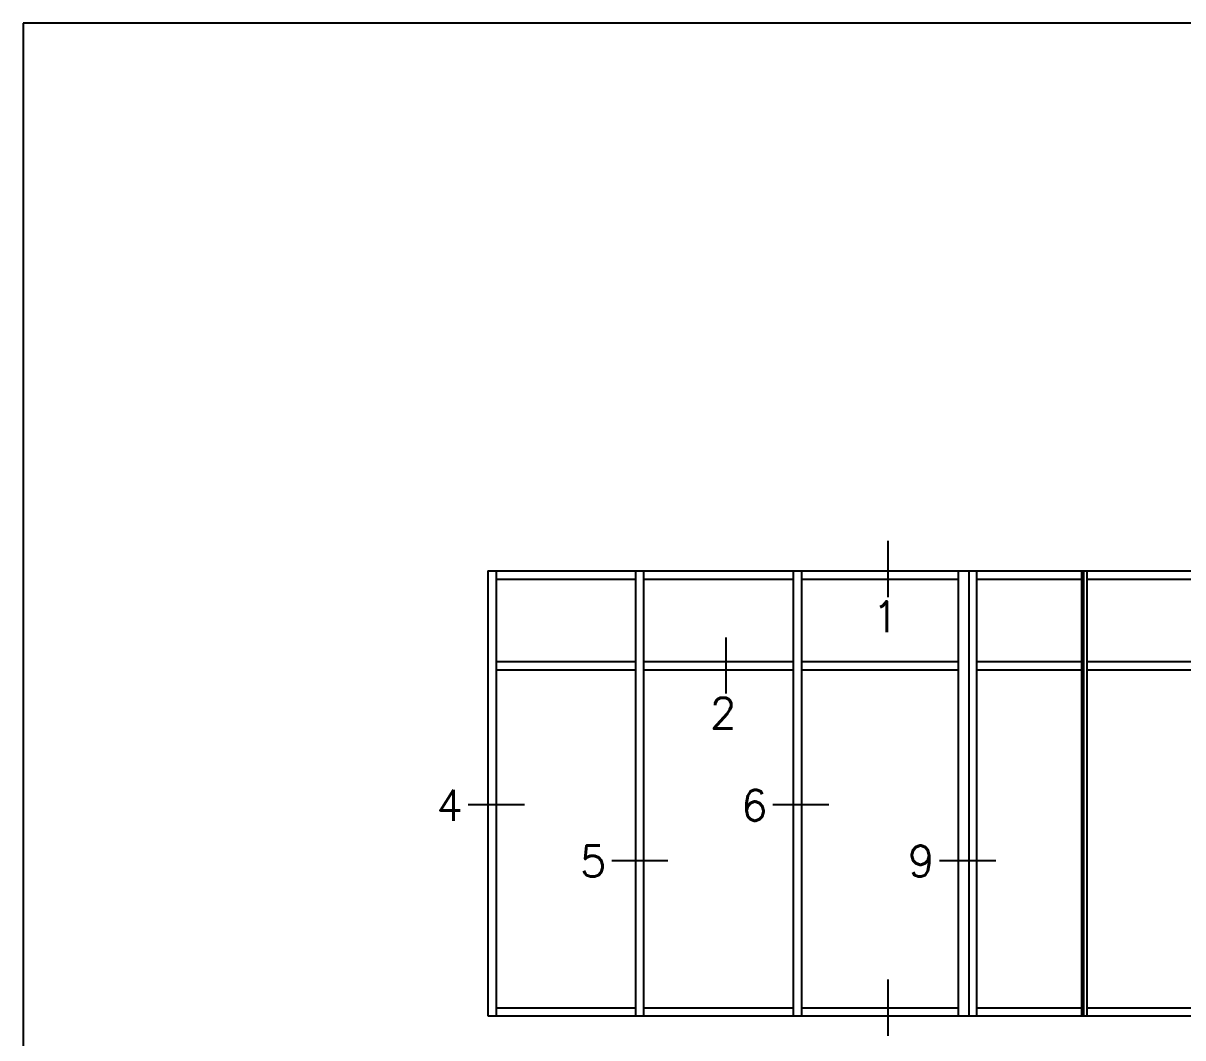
# Model space of a CAD drawing. Header units: inches. Extents: x -1.3 to 32.6, y -0.2 to 43.7.
# Drawn here: x -1.32 to 12.74, y 31.41 to 43.72 of the extents above; entities that cross this region are included whole.
import ezdxf
from ezdxf.enums import TextEntityAlignment as Align

# ---------------------------------------------------------------- set-up
doc = ezdxf.new("R2010")
doc.units = ezdxf.units.IN
doc.header["$MEASUREMENT"] = 0
for name, color, linetype in [('R-ANNO-TEXT', 6, 'Continuous'), ('R-SWTS-DET1', 1, 'Continuous'), ('R-SWTS-OTLN', 2, 'Continuous')]:
    doc.layers.add(name, color=color, linetype=linetype)
doc.styles.add('SWTSTEXT', font='romans.shx')

msp = doc.modelspace()

# ---------------------------------------------------------------- linework, layer by layer
at = {"layer": 'R-ANNO-TEXT'}
for p, q in [((9.16045, 37.43843), (9.16045, 36.75672)), ((7.19458, 36.26902), (7.19458, 35.58731)), ((4.75337, 34.23581), (4.07166, 34.23581)), ((8.44742, 34.23581), (7.76571, 34.23581)), ((6.49402, 33.55945), (5.81231, 33.55945)), ((10.46941, 33.55945), (9.7877, 33.55945)), ((9.16045, 32.11874), (9.16045, 31.43704))]:
    msp.add_line(p, q, dxfattribs=at)
at = {"layer": 'R-SWTS-DET1'}
for p, q in [((4.31199, 37.07669), (17.27184, 37.07669)), ((4.31199, 37.07669), (4.31199, 31.67669)), ((4.41199, 37.07669), (4.41199, 31.67669)), ((6.09949, 37.07669), (6.09949, 31.67669)), ((6.19949, 37.07669), (6.19949, 31.67669)), ((8.01199, 37.07669), (8.01199, 31.67669)), ((8.11199, 37.07669), (8.11199, 31.67669)), ((10.01199, 37.07669), (10.01199, 31.67669)), ((10.14266, 37.07669), (10.14266, 31.67669)), ((10.2348, 37.07669), (10.2348, 31.67669)), ((11.50729, 37.07669), (11.50729, 31.67669)), ((11.53436, 37.07669), (11.53436, 31.67669)), ((11.57184, 37.07669), (11.57184, 31.67669)), ((4.41199, 36.97669), (6.09949, 36.97669)), ((6.19949, 36.97669), (8.01199, 36.97669)), ((8.11199, 36.97669), (10.01199, 36.97669)), ((10.2348, 36.97669), (11.50729, 36.97669)), ((11.57184, 36.97669), (13.37184, 36.97669)), ((4.41199, 35.97669), (6.09949, 35.97669)), ((4.41199, 35.87669), (6.09949, 35.87669)), ((6.19949, 35.97669), (8.01199, 35.97669)), ((6.19949, 35.87669), (8.01199, 35.87669)), ((8.11199, 35.97669), (10.01199, 35.97669)), ((8.11199, 35.87669), (10.01199, 35.87669)), ((9.70729, 35.97669), (10.01199, 35.97669)), ((9.70729, 35.87669), (10.01199, 35.87669)), ((10.2348, 35.97669), (11.50729, 35.97669)), ((10.2348, 35.87669), (11.50729, 35.87669)), ((11.57184, 35.97669), (13.37184, 35.97669)), ((11.57184, 35.87669), (13.37184, 35.87669)), ((4.31199, 31.67669), (17.27184, 31.67669)), ((4.41199, 31.77669), (6.09949, 31.77669)), ((6.19949, 31.77669), (8.01199, 31.77669)), ((8.11199, 31.77669), (10.01199, 31.77669)), ((10.2348, 31.77669), (11.50729, 31.77669)), ((11.57184, 31.77669), (13.37184, 31.77669))]:
    msp.add_line(p, q, dxfattribs=at)
at = {"layer": 'R-SWTS-OTLN'}
for p, q in [((32.5527, 43.71803), (-1.3233, 43.71803)), ((-1.3233, 43.71803), (-1.3233, -0.15797))]:
    msp.add_line(p, q, dxfattribs=at)

# ---------------------------------------------------------------- texts
at = {"layer": 'R-ANNO-TEXT', "style": 'SWTSTEXT'}
for s, p in [('1', (9.13089, 36.5193)), ('2', (7.16502, 35.34989)), ('4', (3.8478, 34.23165)), ('6', (7.54185, 34.23165)), ('5', (5.58845, 33.55529)), ('9', (9.56384, 33.55529))]:
    msp.add_text(s, height=0.375, dxfattribs=at).set_placement(p, align=Align.MIDDLE_CENTER)

doc.saveas('drawing.dxf')
